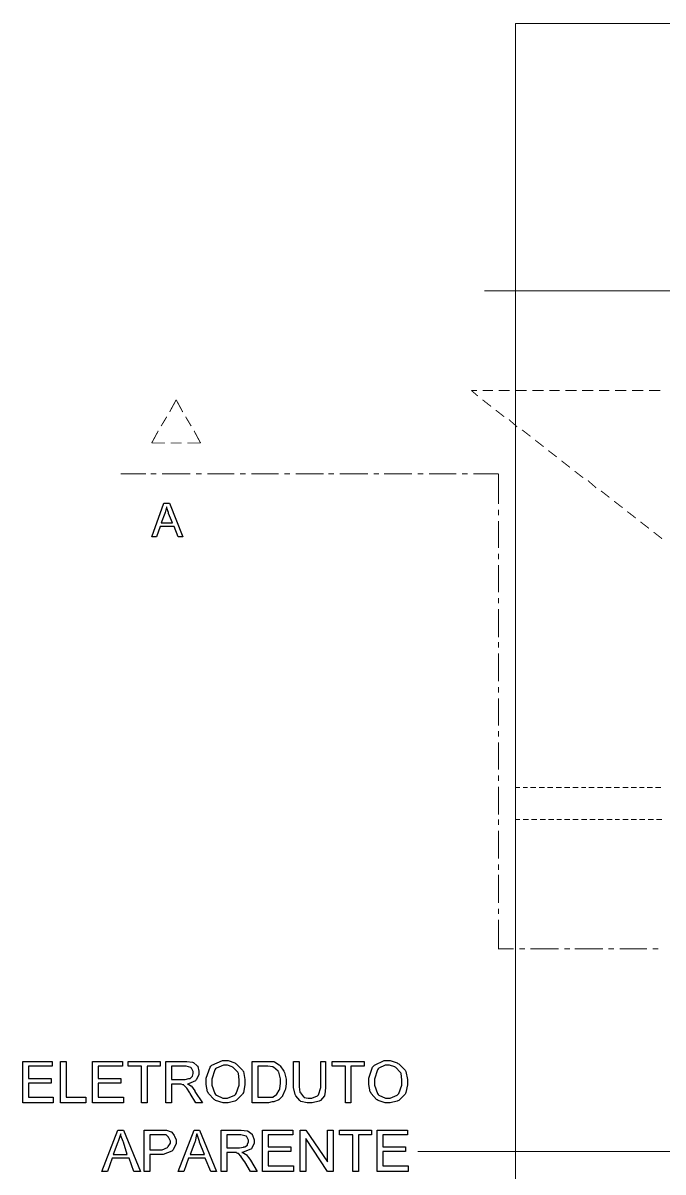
# Model space of a CAD drawing. Header units: metres. Extents: x -593 to 248, y 430 to 1024.
# Drawn here: x -70.9 to -42, y 664.3 to 716.2 of the extents above; entities that cross this region are included whole.
import ezdxf

# ---------------------------------------------------------------- set-up
doc = ezdxf.new("R2010")
doc.units = ezdxf.units.M
doc.header["$MEASUREMENT"] = 0
for name, color, linetype in [('C00-00-00-BLACK', 7, 'Continuous'), ('C00-7E-FF', 150, 'Continuous'), ('CFF-7E-00', 30, 'Continuous')]:
    doc.layers.add(name, color=color, linetype=linetype)

msp = doc.modelspace()

# ---------------------------------------------------------------- linework, layer by layer
at = {"layer": 'C00-00-00-BLACK', "const_width": 0.0423}
for points in [[(-48.633, 716.135), (61.511, 716.135)], [(-48.633, 624.365), (-48.633, 716.135)], [(-36.544, 704.055), (-50.033, 704.055)], [(-50.625, 699.563), (-50.329, 699.308)], [(-50.372, 699.563), (-50.625, 699.563)], [(-49.648, 699.563), (-50.117, 699.563)], [(-48.886, 699.563), (-49.395, 699.563)], [(-48.123, 699.563), (-48.633, 699.563)], [(-47.361, 699.563), (-47.868, 699.563)], [(-46.637, 699.563), (-47.106, 699.563)], [(-45.875, 699.563), (-46.384, 699.563)], [(-45.112, 699.563), (-45.622, 699.563)], [(-44.391, 699.563), (-44.857, 699.563)], [(-43.626, 699.563), (-44.138, 699.563)], [(-42.866, 699.563), (-43.373, 699.563)], [(-42.101, 699.563), (-42.608, 699.563)], [(-63.942, 699.138), (-64.24, 698.586)], [(-63.645, 698.586), (-63.942, 699.138)], [(-50.117, 699.138), (-49.734, 698.839)], [(-49.522, 698.671), (-49.141, 698.374)], [(-64.367, 698.374), (-64.622, 697.95)], [(-63.265, 697.95), (-63.518, 698.374)], [(-48.929, 698.247), (-48.549, 697.909)], [(-64.749, 697.74), (-65.045, 697.188)], [(-62.842, 697.188), (-63.138, 697.74)], [(-48.334, 697.781), (-47.953, 697.485)], [(-65.045, 697.188), (-64.453, 697.188)], [(-64.196, 697.188), (-63.688, 697.188)], [(-63.434, 697.188), (-62.842, 697.188)], [(-47.741, 697.315), (-47.361, 697.019)], [(-47.149, 696.848), (-46.765, 696.552)], [(-46.553, 696.382), (-46.173, 696.086)], [(-45.961, 695.916), (-45.579, 695.62)], [(-66.445, 695.789), (-65.299, 695.789)], [(-65.088, 695.789), (-64.833, 695.789)], [(-64.579, 695.789), (-63.306, 695.789)], [(-63.053, 695.789), (-62.799, 695.789)], [(-62.543, 695.789), (-61.312, 695.789)], [(-61.057, 695.789), (-60.804, 695.789)], [(-60.55, 695.789), (-59.319, 695.789)], [(-59.066, 695.789), (-58.811, 695.789)], [(-58.557, 695.789), (-57.285, 695.789)], [(-57.073, 695.789), (-56.817, 695.789)], [(-56.562, 695.789), (-55.29, 695.789)], [(-55.036, 695.789), (-54.782, 695.789)], [(-54.571, 695.789), (-53.298, 695.789)], [(-53.044, 695.789), (-52.789, 695.789)], [(-52.533, 695.789), (-51.305, 695.789)], [(-51.049, 695.789), (-50.795, 695.789)], [(-50.54, 695.789), (-49.395, 695.789)], [(-49.395, 695.789), (-49.395, 694.432)], [(-45.365, 695.493), (-44.984, 695.154)], [(-44.773, 695.027), (-44.391, 694.729)], [(-44.18, 694.559), (-43.796, 694.263)], [(-49.395, 694.177), (-49.395, 693.924)], [(-43.585, 694.093), (-43.203, 693.797)], [(-49.395, 693.67), (-49.395, 692.439)], [(-42.993, 693.628), (-42.608, 693.331)], [(-42.397, 693.162), (-42.015, 692.865)], [(-49.395, 692.186), (-49.395, 691.931)], [(-49.395, 691.677), (-49.395, 690.447)], [(-49.395, 690.193), (-49.395, 689.94)], [(-49.395, 689.685), (-49.395, 688.413)], [(-49.395, 688.201), (-49.395, 687.947)], [(-49.395, 687.692), (-49.395, 686.42)], [(-49.395, 686.167), (-49.395, 685.912)], [(-49.395, 685.658), (-49.395, 684.428)], [(-49.395, 684.174), (-49.395, 683.921)], [(-49.395, 683.666), (-49.395, 682.435)], [(-49.395, 682.181), (-49.395, 681.928)], [(-49.395, 681.673), (-49.395, 680.401)], [(-48.633, 681.632), (-48.422, 681.632)], [(-48.291, 681.632), (-48.08, 681.632)], [(-47.953, 681.632), (-47.699, 681.632)], [(-47.572, 681.632), (-47.318, 681.632)], [(-47.191, 681.632), (-46.934, 681.632)], [(-46.807, 681.632), (-46.553, 681.632)], [(-46.426, 681.632), (-46.173, 681.632)], [(-46.045, 681.632), (-45.791, 681.632)], [(-45.664, 681.632), (-45.45, 681.632)], [(-45.323, 681.632), (-45.069, 681.632)], [(-44.942, 681.632), (-44.687, 681.632)], [(-44.561, 681.632), (-44.307, 681.632)], [(-44.18, 681.632), (-43.924, 681.632)], [(-43.796, 681.632), (-43.542, 681.632)], [(-43.415, 681.632), (-43.162, 681.632)], [(-43.034, 681.632), (-42.823, 681.632)], [(-42.696, 681.632), (-42.438, 681.632)], [(-42.312, 681.632), (-42.058, 681.632)], [(-49.395, 680.189), (-49.395, 679.935)], [(-48.633, 680.189), (-48.422, 680.189)], [(-48.291, 680.189), (-48.038, 680.189)], [(-47.911, 680.189), (-47.657, 680.189)], [(-47.529, 680.189), (-47.275, 680.189)], [(-47.149, 680.189), (-46.892, 680.189)], [(-46.765, 680.189), (-46.553, 680.189)], [(-46.426, 680.189), (-46.173, 680.189)], [(-46.045, 680.189), (-45.791, 680.189)], [(-45.664, 680.189), (-45.408, 680.189)], [(-45.28, 680.189), (-45.026, 680.189)], [(-44.9, 680.189), (-44.646, 680.189)], [(-44.519, 680.189), (-44.264, 680.189)], [(-44.138, 680.189), (-43.924, 680.189)], [(-43.796, 680.189), (-43.542, 680.189)], [(-43.415, 680.189), (-43.162, 680.189)], [(-43.034, 680.189), (-42.78, 680.189)], [(-42.653, 680.189), (-42.397, 680.189)], [(-42.27, 680.189), (-42.015, 680.189)], [(-49.395, 679.682), (-49.395, 678.408)], [(-49.395, 678.155), (-49.395, 677.901)], [(-49.395, 677.689), (-49.395, 676.416)], [(-49.395, 676.162), (-49.395, 675.909)], [(-49.395, 675.654), (-49.395, 674.339), (-48.718, 674.339)], [(-48.463, 674.339), (-48.207, 674.339)], [(-47.953, 674.339), (-46.68, 674.339)], [(-46.426, 674.339), (-46.173, 674.339)], [(-45.961, 674.339), (-44.687, 674.339)], [(-44.434, 674.339), (-44.18, 674.339)], [(-43.924, 674.339), (-42.696, 674.339)], [(-42.438, 674.339), (-42.185, 674.339)]]:
    msp.add_lwpolyline(points, dxfattribs=at)
at = {"layer": 'C00-00-00-BLACK'}
for points in [[(-65.045, 692.95), (-64.495, 694.474), (-64.24, 694.474), (-63.645, 692.95), (-63.857, 692.95), (-64.027, 693.415), (-64.663, 693.415), (-64.833, 692.95), (-65.045, 692.95)], [(-64.622, 693.585), (-64.111, 693.585), (-64.283, 694.008), (-64.294, 694.041), (-64.367, 694.239), (-64.367, 694.305), (-64.378, 694.285), (-64.443, 694.041), (-64.453, 694.008), (-64.622, 693.585)]]:
    msp.add_lwpolyline(points, close=True, dxfattribs=at)
at = {"layer": 'C00-7E-FF', "const_width": 0.0423}
msp.add_lwpolyline([(-19.879, 669.72), (-21.87, 665.185), (-53.044, 665.185)], dxfattribs=at)
at = {"layer": 'CFF-7E-00'}
for points in [[(-70.855, 667.388), (-70.855, 669.254), (-69.54, 669.254), (-69.54, 669.042), (-70.601, 669.042), (-70.601, 668.492), (-69.583, 668.492), (-69.583, 668.277), (-70.601, 668.277), (-70.601, 667.643), (-69.498, 667.643), (-69.498, 667.388), (-70.855, 667.388)], [(-69.159, 667.388), (-69.159, 669.254), (-68.905, 669.254), (-68.905, 667.643), (-68.014, 667.643), (-68.014, 667.388), (-69.159, 667.388)], [(-67.717, 667.388), (-67.717, 669.254), (-66.36, 669.254), (-66.36, 669.042), (-67.464, 669.042), (-67.464, 668.492), (-66.445, 668.492), (-66.445, 668.277), (-67.464, 668.277), (-67.464, 667.643), (-66.317, 667.643), (-66.317, 667.388), (-67.717, 667.388)], [(-65.511, 667.388), (-65.511, 669.042), (-66.106, 669.042), (-66.106, 669.254), (-64.663, 669.254), (-64.663, 669.042), (-65.256, 669.042), (-65.256, 667.388), (-65.511, 667.388)], [(-64.41, 667.388), (-64.41, 669.254), (-63.561, 669.254), (-63.466, 669.254), (-63.201, 669.222), (-63.179, 669.212), (-63.159, 669.202), (-62.99, 669.064), (-62.969, 669.042), (-62.959, 669.021), (-62.926, 668.815), (-62.926, 668.745), (-62.926, 668.662), (-63.032, 668.438), (-63.053, 668.405), (-63.075, 668.385), (-63.393, 668.247), (-63.434, 668.236), (-63.393, 668.236), (-63.276, 668.161), (-63.265, 668.15), (-63.255, 668.14), (-63.106, 667.928), (-63.095, 667.897), (-62.753, 667.388), (-63.053, 667.388), (-63.306, 667.813), (-63.328, 667.835), (-63.466, 668.046), (-63.475, 668.066), (-63.486, 668.077), (-63.593, 668.184), (-63.602, 668.193), (-63.635, 668.193), (-63.721, 668.226), (-63.731, 668.236), (-63.762, 668.236), (-63.834, 668.236), (-63.857, 668.236), (-64.154, 668.236), (-64.154, 667.388), (-64.41, 667.388)], [(-64.154, 668.447), (-63.602, 668.447), (-63.539, 668.447), (-63.371, 668.481), (-63.349, 668.492), (-63.317, 668.492), (-63.233, 668.566), (-63.222, 668.576), (-63.212, 668.598), (-63.179, 668.71), (-63.179, 668.745), (-63.179, 668.799), (-63.244, 668.948), (-63.265, 668.958), (-63.276, 668.98), (-63.491, 669.042), (-63.561, 669.042), (-64.154, 669.042), (-64.154, 668.447)], [(-62.584, 668.32), (-62.584, 668.5), (-62.405, 669.001), (-62.373, 669.042), (-62.332, 669.085), (-61.855, 669.297), (-61.695, 669.297), (-61.589, 669.297), (-61.302, 669.192), (-61.269, 669.17), (-61.228, 669.149), (-60.952, 668.863), (-60.93, 668.831), (-60.91, 668.799), (-60.846, 668.44), (-60.846, 668.32), (-60.846, 668.193), (-60.91, 667.855), (-60.93, 667.813), (-60.952, 667.781), (-61.237, 667.496), (-61.269, 667.474), (-61.302, 667.464), (-61.597, 667.388), (-61.695, 667.388), (-61.823, 667.388), (-62.162, 667.496), (-62.204, 667.516), (-62.235, 667.538), (-62.479, 667.813), (-62.5, 667.854), (-62.522, 667.886), (-62.584, 668.212), (-62.584, 668.32)], [(-62.33, 668.32), (-62.33, 668.184), (-62.193, 667.801), (-62.161, 667.77), (-62.129, 667.738), (-61.836, 667.6), (-61.738, 667.6), (-61.621, 667.6), (-61.302, 667.738), (-61.269, 667.77), (-61.237, 667.801), (-61.1, 668.19), (-61.1, 668.32), (-61.1, 668.427), (-61.133, 668.714), (-61.143, 668.745), (-61.164, 668.768), (-61.367, 668.98), (-61.399, 669.001), (-61.421, 669.011), (-61.628, 669.085), (-61.695, 669.085), (-61.812, 669.085), (-62.129, 668.947), (-62.161, 668.915), (-62.193, 668.883), (-62.33, 668.462), (-62.33, 668.32)], [(-60.507, 667.388), (-60.507, 669.254), (-59.869, 669.254), (-59.785, 669.254), (-59.595, 669.254), (-59.532, 669.254), (-59.511, 669.244), (-59.299, 669.107), (-59.277, 669.085), (-59.256, 669.064), (-59.077, 668.82), (-59.066, 668.788), (-59.056, 668.757), (-58.98, 668.462), (-58.98, 668.362), (-58.98, 668.267), (-59.014, 668.003), (-59.023, 667.981), (-59.034, 667.949), (-59.14, 667.707), (-59.15, 667.684), (-59.161, 667.675), (-59.31, 667.527), (-59.319, 667.516), (-59.341, 667.507), (-59.511, 667.442), (-59.532, 667.431), (-59.606, 667.431), (-59.773, 667.388), (-59.828, 667.388), (-60.507, 667.388)], [(-60.254, 667.643), (-59.869, 667.643), (-59.796, 667.643), (-59.63, 667.643), (-59.573, 667.643), (-59.563, 667.654), (-59.415, 667.76), (-59.403, 667.77), (-59.394, 667.781), (-59.288, 667.96), (-59.277, 667.981), (-59.267, 668.014), (-59.235, 668.276), (-59.235, 668.362), (-59.235, 668.47), (-59.31, 668.768), (-59.319, 668.788), (-59.341, 668.82), (-59.552, 668.991), (-59.573, 669.001), (-59.584, 669.011), (-59.799, 669.042), (-59.869, 669.042), (-60.254, 669.042), (-60.254, 667.643)], [(-57.412, 669.254), (-57.2, 669.254), (-57.2, 668.193), (-57.2, 668.077), (-57.233, 667.759), (-57.243, 667.727), (-57.254, 667.707), (-57.433, 667.496), (-57.454, 667.474), (-57.487, 667.464), (-57.812, 667.388), (-57.919, 667.388), (-58.025, 667.388), (-58.312, 667.453), (-58.344, 667.474), (-58.366, 667.485), (-58.548, 667.696), (-58.557, 667.727), (-58.568, 667.759), (-58.641, 668.085), (-58.641, 668.193), (-58.641, 669.254), (-58.385, 669.254), (-58.385, 668.193), (-58.385, 668.109), (-58.355, 667.865), (-58.344, 667.854), (-58.334, 667.833), (-58.196, 667.654), (-58.174, 667.643), (-58.165, 667.634), (-57.981, 667.6), (-57.919, 667.6), (-57.824, 667.6), (-57.561, 667.707), (-57.539, 667.727), (-57.518, 667.749), (-57.412, 668.083), (-57.412, 668.193), (-57.412, 669.254)], [(-56.308, 667.388), (-56.308, 669.042), (-56.904, 669.042), (-56.904, 669.254), (-55.462, 669.254), (-55.462, 669.042), (-56.055, 669.042), (-56.055, 667.388), (-56.308, 667.388)], [(-55.247, 668.32), (-55.247, 668.5), (-55.079, 669.001), (-55.036, 669.042), (-54.995, 669.085), (-54.55, 669.297), (-54.401, 669.297), (-54.284, 669.297), (-53.964, 669.192), (-53.933, 669.17), (-53.891, 669.149), (-53.616, 668.863), (-53.594, 668.831), (-53.584, 668.799), (-53.51, 668.44), (-53.51, 668.32), (-53.51, 668.193), (-53.584, 667.855), (-53.594, 667.813), (-53.616, 667.781), (-53.901, 667.496), (-53.933, 667.474), (-53.964, 667.464), (-54.292, 667.388), (-54.401, 667.388), (-54.518, 667.388), (-54.826, 667.496), (-54.867, 667.516), (-54.899, 667.538), (-55.143, 667.813), (-55.163, 667.854), (-55.185, 667.886), (-55.247, 668.212), (-55.247, 668.32)], [(-54.994, 668.32), (-54.994, 668.184), (-54.856, 667.801), (-54.824, 667.77), (-54.793, 667.738), (-54.499, 667.6), (-54.401, 667.6), (-54.284, 667.6), (-53.964, 667.738), (-53.933, 667.77), (-53.901, 667.801), (-53.763, 668.19), (-53.763, 668.32), (-53.763, 668.427), (-53.796, 668.714), (-53.806, 668.745), (-53.828, 668.768), (-54.028, 668.98), (-54.06, 669.001), (-54.081, 669.011), (-54.321, 669.085), (-54.401, 669.085), (-54.507, 669.085), (-54.793, 668.947), (-54.824, 668.915), (-54.856, 668.883), (-54.994, 668.462), (-54.994, 668.32)], [(-67.294, 664.293), (-66.572, 666.159), (-66.317, 666.159), (-65.554, 664.293), (-65.851, 664.293), (-66.063, 664.889), (-66.825, 664.889), (-67.038, 664.293), (-67.294, 664.293)], [(-66.783, 665.058), (-66.149, 665.058), (-66.317, 665.608), (-66.339, 665.64), (-66.445, 665.903), (-66.445, 665.99), (-66.456, 665.958), (-66.562, 665.64), (-66.572, 665.608), (-66.783, 665.058)], [(-65.384, 664.293), (-65.384, 666.159), (-64.663, 666.159), (-64.6, 666.159), (-64.458, 666.159), (-64.41, 666.159), (-64.378, 666.149), (-64.176, 666.084), (-64.154, 666.074), (-64.144, 666.064), (-64.038, 665.915), (-64.027, 665.904), (-64.017, 665.883), (-63.942, 665.71), (-63.942, 665.651), (-63.942, 665.546), (-64.079, 665.259), (-64.111, 665.228), (-64.133, 665.207), (-64.531, 665.058), (-64.663, 665.058), (-65.129, 665.058), (-65.129, 664.293), (-65.384, 664.293)], [(-65.129, 665.269), (-64.663, 665.269), (-64.579, 665.269), (-64.337, 665.376), (-64.326, 665.397), (-64.305, 665.408), (-64.196, 665.558), (-64.196, 665.608), (-64.196, 665.662), (-64.273, 665.81), (-64.283, 665.82), (-64.294, 665.831), (-64.4, 665.937), (-64.41, 665.947), (-64.473, 665.947), (-64.617, 665.947), (-64.663, 665.947), (-65.129, 665.947), (-65.129, 665.269)], [(-63.857, 664.293), (-63.138, 666.159), (-62.883, 666.159), (-62.118, 664.293), (-62.373, 664.293), (-62.627, 664.889), (-63.392, 664.889), (-63.602, 664.293), (-63.857, 664.293)], [(-63.306, 665.058), (-62.669, 665.058), (-62.883, 665.608), (-62.894, 665.64), (-63, 665.958), (-63.01, 665.99), (-63.021, 665.958), (-63.086, 665.64), (-63.095, 665.608), (-63.306, 665.058)], [(-61.907, 664.293), (-61.907, 666.159), (-61.1, 666.159), (-61.005, 666.159), (-60.741, 666.127), (-60.72, 666.116), (-60.699, 666.107), (-60.518, 665.969), (-60.507, 665.947), (-60.498, 665.926), (-60.423, 665.719), (-60.423, 665.651), (-60.423, 665.567), (-60.529, 665.343), (-60.55, 665.312), (-60.572, 665.291), (-60.921, 665.153), (-60.973, 665.142), (-60.932, 665.142), (-60.814, 665.069), (-60.804, 665.058), (-60.783, 665.048), (-60.615, 664.836), (-60.593, 664.804), (-60.295, 664.293), (-60.593, 664.293), (-60.846, 664.719), (-60.857, 664.741), (-61.006, 664.952), (-61.016, 664.973), (-61.027, 664.983), (-61.133, 665.091), (-61.143, 665.101), (-61.164, 665.101), (-61.227, 665.132), (-61.227, 665.142), (-61.271, 665.142), (-61.367, 665.142), (-61.399, 665.142), (-61.652, 665.142), (-61.652, 664.293), (-61.907, 664.293)], [(-61.652, 665.354), (-61.143, 665.354), (-61.079, 665.354), (-60.9, 665.387), (-60.889, 665.397), (-60.848, 665.397), (-60.731, 665.471), (-60.72, 665.481), (-60.72, 665.524), (-60.677, 665.619), (-60.677, 665.651), (-60.677, 665.704), (-60.751, 665.853), (-60.761, 665.863), (-60.783, 665.885), (-61.021, 665.947), (-61.1, 665.947), (-61.652, 665.947), (-61.652, 665.354)], [(-60.042, 664.293), (-60.042, 666.159), (-58.684, 666.159), (-58.684, 665.947), (-59.788, 665.947), (-59.788, 665.397), (-58.769, 665.397), (-58.769, 665.182), (-59.788, 665.182), (-59.788, 664.547), (-58.641, 664.547), (-58.641, 664.293), (-60.042, 664.293)], [(-58.344, 664.293), (-58.344, 666.159), (-58.089, 666.159), (-57.116, 664.719), (-57.116, 666.159), (-56.858, 666.159), (-56.858, 664.293), (-57.116, 664.293), (-58.089, 665.777), (-58.089, 664.293), (-58.344, 664.293)], [(-55.969, 664.293), (-55.969, 665.947), (-56.565, 665.947), (-56.565, 666.159), (-55.123, 666.159), (-55.123, 665.947), (-55.716, 665.947), (-55.716, 664.293), (-55.969, 664.293)], [(-54.867, 664.293), (-54.867, 666.159), (-53.51, 666.159), (-53.51, 665.947), (-54.612, 665.947), (-54.612, 665.397), (-53.594, 665.397), (-53.594, 665.182), (-54.612, 665.182), (-54.612, 664.547), (-53.467, 664.547), (-53.467, 664.293), (-54.867, 664.293)]]:
    msp.add_lwpolyline(points, close=True, dxfattribs=at)

doc.saveas('drawing.dxf')
